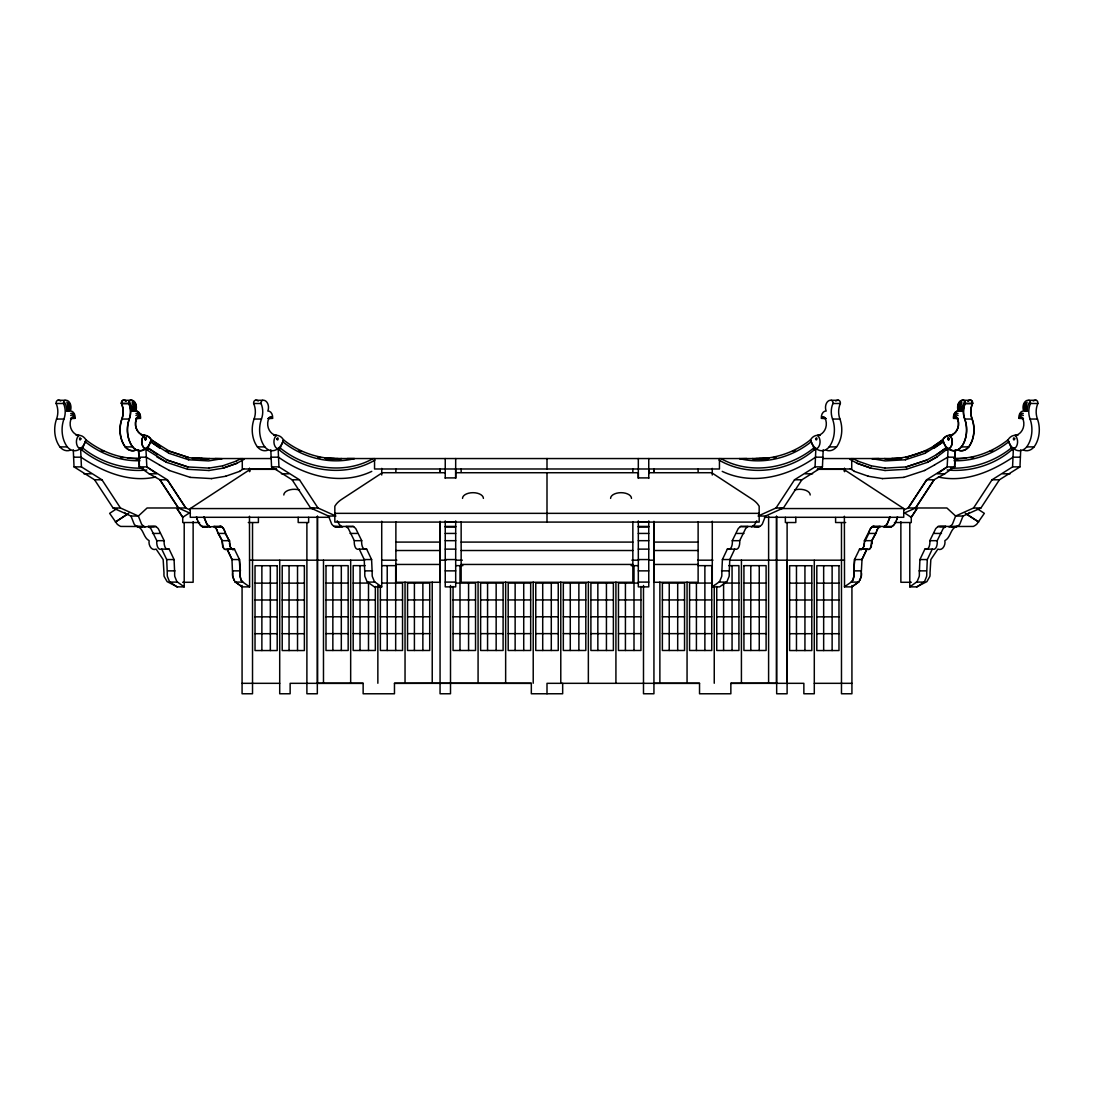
<?xml version="1.0" encoding="UTF-8"?>
<svg xmlns="http://www.w3.org/2000/svg" width="1094" height="1094" viewBox="0 0 1094 1094"><rect width="100%" height="100%" fill="white"/><g stroke="black" fill="none" stroke-linecap="round" stroke-linejoin="round"><path stroke-width="1.5" d="M148.1 526.392A5.128 3.624 -90 0 1 148.688 526.57L150.849 528.566L156.798 540.682C156.374 543.704 157.358 550.843 161.748 549.133L166.698 559.554L167.286 573.051A11.637 8.232 -90 0 0 167.396 576.456L169.502 581.639L176.818 586.876L184.202 586.876L184.202 522.891M276.755 469.326L250.266 469.326L190.26 508.573L190.26 517.298L329.554 517.298M242.28 458.55L242.28 468.984L276.331 468.984M234.772 581.639L242.089 586.876L249.61 586.876L249.473 516.259M258.403 517.503L258.403 522.522L248.311 522.522M323.482 683.258L323.496 560.183M332.849 650.479L332.849 565.653M341.314 650.479L341.314 565.653M350.668 683.258L350.682 560.183M360.035 650.479L360.035 565.653M368.5 650.479L368.5 583.075L353.184 583.075M375.351 586.452L375.351 650.479L353.184 650.479L353.184 565.653L365.109 565.653M377.854 683.258L377.854 585.468M380.37 586.452L380.37 650.479L402.537 650.479L402.537 583.075L381.738 583.075M346.224 526.57L348.371 528.566L354.319 540.682C353.895 543.704 354.894 550.843 359.283 549.133L364.22 559.554L364.808 573.051A11.637 8.232 90 0 0 364.917 576.456L367.037 581.639L374.339 586.876L381.724 586.876L381.724 521.236M381.738 475.015L381.738 468.369M387.221 650.479L387.221 565.653M395.672 650.479L395.686 565.653L381.738 565.653M405.04 683.258L405.04 582.104M414.407 650.479L414.407 583.075M422.858 650.479L422.872 583.075M562.672 683.326L562.672 693.76L531.328 693.76L531.328 683.326L432.226 683.258L432.226 582.104M455.678 478.379L455.678 458.55M547 472.731L547 522.07M648.756 478.379L648.756 458.55M659.873 683.258L659.873 582.104M669.227 650.479L669.241 583.075M677.692 650.492L677.692 583.075M687.059 683.258L687.059 582.104M696.413 650.479L696.427 583.075M704.878 650.492L704.878 565.653M712.276 521.236L712.276 586.876L719.661 586.876L726.963 581.639L729.083 576.456A11.637 8.232 -90 0 0 729.192 573.051L729.78 559.554L734.717 549.133C739.106 550.843 740.105 543.704 739.681 540.682L745.629 528.566L747.776 526.57M714.245 683.258L714.245 585.468M716.748 586.452L716.748 650.479L738.915 650.492L738.915 565.653L728.686 565.653M719.455 458.55L719.455 468.984L374.545 468.984L374.545 458.55M723.599 650.479L723.599 583.075L738.915 583.075M732.064 650.492L732.064 565.653M741.417 683.258L741.431 560.183M750.785 650.479L750.785 565.653M759.25 650.492L759.25 565.653M776.439 516.272L776.439 683.326L768.603 683.258L768.617 516.272M787.106 560.183L787.106 683.326M844.377 516.259L844.527 586.876M900.868 521.688L900.868 582.281L911.316 582.281M909.798 522.891L909.798 586.876L917.182 586.876L924.498 581.639L926.604 576.456A11.637 8.232 90 0 0 926.714 573.051L927.302 559.554L932.252 549.133C936.642 550.843 937.626 543.704 937.202 540.682L943.151 528.566L945.312 526.57A5.128 3.624 90 0 1 945.9 526.392M870.55 547.793L871.795 540.682L876.691 531.26M871.959 543.294L871.918 540.682L876.417 532.313M823.194 449.866L822.442 466.878L801.902 479.787L783.4 507.985L765.485 516.04L758.101 516.04L776.015 507.985L794.517 479.787L815.057 466.878L815.864 448.403C790.415 471.774 749.349 477.804 719.086 460.123M954.542 466.878L955.294 449.866L954.693 466.878L944.696 473.798L937.312 473.798L947.158 466.878L948.115 448.403L937.107 456.813L927.151 462.393M909.798 586.876L917.114 581.639L919.22 576.456A11.637 8.232 90 0 0 919.329 573.051L919.917 559.554L924.868 549.133C929.257 550.843 930.242 543.704 929.818 540.682L935.767 528.566L937.927 526.57A5.128 3.624 90 0 1 939.719 526.487L949.934 526.433A12.759 9.012 90 0 0 952.464 524.081L955.636 516.04L973.551 507.985L992.039 479.787L1012.579 466.878L1013.386 448.403C995.909 464.553 970.816 472.266 947.226 469.982M916.54 507.985L946.898 507.985L955.636 516.04L963.021 516.04L980.935 507.985L999.424 479.787L1019.964 466.878L1020.716 449.866M148.374 526.487L154.281 526.487A5.128 3.624 -90 0 1 156.073 526.57L158.233 528.566L164.182 540.682C163.758 543.704 164.743 550.843 169.132 549.133L174.083 559.554L174.671 573.051A11.637 8.232 -90 0 0 174.78 576.456L176.886 581.639L184.202 586.876M217.569 532.313L222.068 540.682L223.45 547.793M229.521 541.981L224.338 530.275M270.806 449.866L271.558 466.878L292.098 479.787L310.6 507.985L328.515 516.04L331.673 524.081A12.759 9.012 90 0 0 334.217 526.433L351.817 526.487A5.128 3.624 90 0 1 353.608 526.57L355.755 528.566L361.704 540.682C361.28 543.704 362.278 550.843 366.668 549.133L371.604 559.554L372.192 573.051A11.637 8.232 90 0 0 372.302 576.456L374.421 581.639L381.724 586.876M712.276 586.876L719.579 581.639L721.698 576.456A11.637 8.232 -90 0 0 721.808 573.051L722.396 559.554L727.332 549.133L734.717 549.133M861.32 571.93L862.017 559.554L866.968 549.133L859.597 549.133L854.51 559.554L853.935 571.93M854.646 559.554L853.744 570.863L861.128 570.863M947.883 438.544L948.826 440.034L949.195 438.243M240.201 571.93L239.942 573.051A11.637 8.232 -90 0 0 240.051 576.456L240.981 579.492M864.438 543.294L863.631 546.863M871.658 544.58L871.822 543.294M232.68 571.93L232.872 570.863L240.406 570.863L239.49 559.554L234.403 549.133L227.019 549.133L231.969 559.554L232.557 573.051A11.637 8.232 -90 0 0 232.666 576.456L234.923 581.639L242.225 586.876M240.065 571.93L239.354 559.554M727.332 549.133C731.722 550.843 732.72 543.704 732.296 540.682L738.245 528.566L740.392 526.57A5.128 3.624 -90 0 1 742.183 526.487L759.783 526.433A12.759 9.012 -90 0 0 762.327 524.081L765.485 516.04M862.633 548.559L864.151 545.769L864.41 540.682L869.662 530.275M144.75 438.379L145.625 440.034L145.885 438.038M963.021 516.04L959.848 524.081A12.759 9.012 90 0 1 957.318 526.433L948.922 526.966M890.037 516.901L887.056 524.081A12.759 9.012 -90 0 1 884.513 526.433L892.048 526.433A12.759 9.012 90 0 0 894.577 524.081L895.849 521.988M890.174 516.901L887.193 524.081A12.759 9.012 90 0 1 884.663 526.433L874.297 526.487A5.128 3.624 -90 0 0 872.506 526.57L869.908 529.373M897.422 516.901L896.711 519.568M897.559 516.901L896.259 520.812M853.347 578.548L853.799 576.456A11.637 8.232 -90 0 0 853.908 573.051M868.896 532.313L870.058 529.373M948.115 438.038L948.266 439.993L949.291 438.516M933.715 446.051L942.604 439.829A13.169 9.313 90 0 1 949.51 435.344A14.044 9.928 90 0 0 956.799 430.229A9.901 7.002 90 0 0 956.963 417.744A2.858 2.024 90 0 0 953.571 418.4L958.098 418.578M871.166 546.863L871.521 545.769M876.554 531.26L877.429 529.373M146.774 469.982C123.595 472.458 100.046 464.526 81.886 450.072L85.988 439.829A13.169 9.313 90 0 0 79.083 435.344A14.044 9.928 90 0 1 71.78 430.229A9.901 7.002 90 0 1 71.616 417.744A2.858 2.024 90 0 1 75.007 418.4L70.631 418.578M166.849 462.393L147.157 450.072L151.396 439.829A13.169 9.313 -90 0 0 144.49 435.344A14.044 9.928 -90 0 1 137.201 430.229A9.901 7.002 -90 0 1 137.037 417.744A2.858 2.024 -90 0 1 140.429 418.4L135.902 418.578M374.914 460.123C345.034 477.668 305.691 471.555 279.408 450.072L283.51 439.829A13.169 9.313 -90 0 0 276.604 435.344A14.044 9.928 -90 0 1 269.302 430.229A9.901 7.002 -90 0 1 269.151 417.744A2.858 2.024 -90 0 1 272.529 418.4L268.153 418.578M853.019 579.492L853.949 576.456A11.637 8.232 90 0 0 854.058 573.051L853.799 571.93M135.847 418.4L140.524 418.168A6.386 4.513 -90 0 0 135.724 411.043A7.234 5.114 -90 0 0 135.519 403.44A7.234 5.114 -90 0 0 130.624 400.295L123.089 400.295A2.721 1.928 90 0 0 121.393 403.495A15.357 10.858 90 0 1 121.817 419.043A23.507 16.629 90 0 0 125.181 446.899A16.191 11.446 90 0 0 135.424 450.236M947.787 438.407L948.252 437.819M144.805 438.243L145.311 440.034L146.145 438.694M876.896 530.275L877.867 528.566M756.761 520.812L754.942 524.081A12.759 9.012 -90 0 1 752.399 526.433L751.387 526.966M896.396 520.812L895.124 523.082M853.17 579.492L852.185 581.051M860.007 580.326L861.183 576.456A11.637 8.232 -90 0 0 861.293 573.051M861.894 559.554L866.831 549.133L868.937 549.475M868.827 533.434L864.629 541.981M852.773 580.326L851.159 582.09L858.694 582.09L861.32 576.456A11.637 8.232 90 0 0 861.443 573.051L860.978 570.863M334.832 514.946L335.543 513.852M967.739 514.946L969.366 512.457M947.308 466.878L926.618 479.787L908.129 507.985L903.658 509.995M926.768 479.787L908.28 507.985L915.664 507.985L934.153 479.787L926.618 479.787M915.514 507.985L934.002 479.787L944.847 473.798M863.316 547.793L862.031 549.12M870.687 547.793L869.415 549.12M870.496 528.566L870.988 527.882M877.744 528.566L879.891 526.57M144.736 438.133L145.748 437.819M947.978 448.403L946.693 450.072L945.954 447.952L936.423 454.639M878.373 527.882L880.041 526.57L871.508 527.308M870.168 548.559L868.786 549.475M851.843 581.639L844.39 586.876L851.911 586.876L859.077 581.639M70.577 418.4L75.103 418.168A6.386 4.513 90 0 0 70.303 411.043A7.234 5.114 90 0 0 70.112 403.44A7.234 5.114 90 0 0 65.216 400.295L57.818 400.295A2.721 1.928 90 0 0 56.122 403.495A15.357 10.858 90 0 1 56.546 419.043A23.507 16.629 90 0 0 59.91 446.899L67.295 446.899A16.191 11.446 90 0 0 80.053 448.868L80.231 448.731A16.834 11.897 -90 0 0 85.988 439.829C101.25 451.89 120.436 459.124 139.991 458.523M125.181 446.899L132.702 446.899A16.191 11.446 90 0 0 145.324 448.868L145.502 448.731A16.834 11.897 -90 0 0 151.259 439.829A13.169 9.313 90 0 0 144.353 435.344A14.044 9.928 90 0 1 137.051 430.229A9.901 7.002 90 0 1 136.887 417.744A2.858 2.024 90 0 1 140.278 418.4M140.374 418.168A6.386 4.513 90 0 0 135.574 411.043A7.234 5.114 90 0 0 135.382 403.44A7.234 5.114 90 0 0 130.487 400.295A2.721 1.928 90 0 0 128.777 403.495A15.357 10.858 90 0 1 129.201 419.043A23.507 16.629 90 0 0 132.565 446.899A16.191 11.446 -90 0 0 145.475 448.868L145.652 448.731M268.098 418.4L272.625 418.168A6.386 4.513 -90 0 0 267.825 411.043A7.234 5.114 -90 0 0 267.633 403.44A7.234 5.114 -90 0 0 262.738 400.295L255.353 400.295A2.721 1.928 -90 0 0 253.644 403.495A15.357 10.858 -90 0 1 254.068 419.043A23.507 16.629 -90 0 0 257.432 446.899L264.816 446.899A16.191 11.446 -90 0 0 277.575 448.868L277.753 448.731A16.834 11.911 -90 0 0 283.51 439.829C299.633 452.779 320.186 459.48 340.836 458.714L341.807 458.55M851.775 586.876L858.544 582.09M825.847 418.578L821.471 418.4A2.858 2.024 90 0 1 824.849 417.744A9.901 7.002 90 0 1 824.698 430.229A14.044 9.928 90 0 1 817.396 435.344A13.169 9.313 90 0 0 810.49 439.829L811.256 441.73C791.495 457.593 764.692 464.731 739.886 458.701L739.435 458.55M811.256 441.73L813.84 447.952C788.268 468.834 750.197 475.097 720.85 458.55M934.358 448.061L943.356 441.73L942.604 439.829A16.834 11.911 90 0 0 948.348 448.731L948.525 448.868A16.191 11.446 90 0 0 961.298 446.899L968.819 446.899A23.507 16.629 -90 0 0 972.183 419.043A15.357 10.858 -90 0 1 972.607 403.495A2.721 1.928 -90 0 0 970.911 400.295L963.376 400.295A7.234 5.114 90 0 0 958.481 403.44A7.234 5.114 90 0 0 958.276 411.043A6.386 4.513 90 0 0 953.476 418.168L958.153 418.4M943.356 441.73L946.091 447.952L936.573 454.639L926.659 460.123L906.106 466.919M1023.369 418.578L1018.993 418.4A2.858 2.024 -90 0 1 1022.384 417.744A9.901 7.002 -90 0 1 1022.22 430.229A14.044 9.928 -90 0 1 1014.917 435.344A13.169 9.313 -90 0 0 1008.012 439.843L1008.777 441.73C993.311 453.996 973.838 461.326 953.995 460.724M953.722 418.4A2.858 2.024 -90 0 1 957.113 417.744A9.901 7.002 -90 0 1 956.949 430.229A14.044 9.928 -90 0 1 949.647 435.344A13.169 9.313 -90 0 0 942.741 439.843C926.563 452.752 905.955 459.453 885.278 458.714L892.813 458.714L891.829 458.55M116.702 508.724L109.646 513.346L117.126 524.081A12.759 12.759 0 0 0 120.709 526.433L135.164 526.487A5.128 5.128 0 0 1 137.694 526.57C143.82 528.99 143.218 537.619 149.153 540.682C148.21 544.689 151.328 551.226 156.155 549.133L163.156 559.554L163.991 573.051A11.637 11.637 0 0 0 164.141 576.456L167.122 581.639L177.46 586.876M127.943 513.852L115.362 522.084L128.736 513.236M189.877 512.635L182.725 517.298L182.725 522.522L199.546 522.522M239.518 471.377L243.784 468.67M934.522 464.909L947.732 457.183M752.193 458.55L753.164 458.714C773.814 459.48 794.367 452.779 810.49 439.829A16.834 11.911 90 0 0 816.247 448.731L816.425 448.868A16.191 11.446 90 0 0 829.184 446.899L836.568 446.899A23.507 16.629 90 0 0 839.932 419.043A15.357 10.858 90 0 1 840.356 403.495A2.721 1.928 90 0 0 838.647 400.295L831.262 400.295A7.234 5.114 90 0 0 826.367 403.44A7.234 5.114 90 0 0 826.175 411.043A6.386 4.513 90 0 0 821.375 418.168L825.902 418.4M925.127 453.231L943.507 441.73L942.741 439.829M937.257 456.813L927.302 462.393L906.324 469.285M924.567 470.488L934.659 464.909M954.009 458.523C973.564 459.124 992.75 451.904 1008.012 439.829A16.834 11.897 90 0 0 1013.769 448.718L1013.947 448.868A16.191 11.446 -90 0 0 1026.705 446.899L1034.09 446.899A23.507 16.629 -90 0 0 1037.454 419.043A15.357 10.858 -90 0 1 1037.878 403.495A2.721 1.928 -90 0 0 1036.182 400.295L1028.784 400.295A7.234 5.114 -90 0 0 1023.888 403.44A7.234 5.114 -90 0 0 1023.697 411.043A6.386 4.513 -90 0 0 1018.897 418.168L1023.423 418.4M236.413 460.998L241.036 458.55M244.099 459.33L236.919 463.268L223.067 468.136M373.15 458.55C343.803 475.097 305.732 468.834 280.16 447.952M861.402 549.475L862.181 549.12M233.118 549.585L234.554 549.133L225.063 549.475M890.885 526.966L892.034 526.433A12.759 9.012 -90 0 0 894.441 524.081M916.54 586.876L926.878 581.639L929.859 576.456A11.637 11.637 0 0 0 930.009 573.051L930.844 559.554L937.845 549.133C942.672 551.212 945.79 544.689 944.847 540.682C950.768 537.619 950.18 528.99 956.306 526.57A5.128 5.128 0 0 1 958.836 526.487L973.291 526.433A12.759 12.759 0 0 0 976.874 524.081L984.354 513.346L977.298 508.724M903.576 513.346L915.664 507.985M145.338 437.764L145.94 437.956M215.067 458.55L221.85 458.701M222.766 465.798L236.564 460.998M237.07 463.268L223.217 468.136L208.899 470.502M225.665 476.246L239.654 471.377M347.181 458.55L354.565 458.55M371.769 471.377C340.877 486.064 305.158 476.232 278.519 457.183L271.134 457.183M924.813 451.125L905.353 457.565L908.307 457.565M905.408 459.753L925.278 453.231M926.796 460.123L906.242 466.919L885.019 468.123M903.74 477.381L924.704 470.488M860.746 549.585L861.539 549.475M127.615 458.236L140.087 458.55M202.171 458.55L201.187 458.714L208.722 458.714L185.693 457.565M202.308 458.55L192.886 458.236M208.571 458.714L209.692 458.55M222 458.701L208.639 460.916L188.442 459.753M155.663 477.025C129.119 482.933 102.74 471.787 80.997 457.183L73.613 457.183M208.831 468.123L222.916 465.798M211.484 478.598L225.802 476.246M325.137 458.236L334.422 458.55M354.114 458.701C329.308 464.731 302.505 457.593 282.744 441.73M753.164 458.714L768.863 458.236M901.114 458.236L891.692 458.55M905.558 459.753L885.224 460.916L872.15 458.701M955.13 458.714L966.385 458.236M884.964 470.502L906.475 469.285M950.44 468.123C972.402 468.957 994.241 461.736 1011.362 447.952L1014.316 447.952M882.366 478.598L903.876 477.381M73.284 449.866L74.036 466.878L94.576 479.787L113.065 507.985L130.979 516.04L134.152 524.081A12.759 9.012 -90 0 0 136.682 526.433L142.302 526.72M137.694 526.966L154.281 526.487M207.723 526.72L202.964 526.966L219.703 526.487A5.128 3.624 90 0 1 221.494 526.57L224.092 529.373M335.229 526.966L339.824 526.72M653.938 683.326L699.531 683.326L699.531 693.774L730.86 693.774L730.86 683.326M755.872 458.55L768.672 458.536M432.226 683.258L394.469 683.326L394.469 693.774L363.14 693.774L363.14 683.326L317.561 683.326L363.14 683.326M768.603 683.258L730.86 683.326L776.439 683.326M56.122 403.495L63.507 403.495A2.721 1.928 90 0 1 65.216 400.295M121.393 403.495L128.777 403.495M953.626 418.168A6.386 4.513 -90 0 1 958.426 411.043A7.234 5.114 -90 0 1 958.617 403.44A7.234 5.114 -90 0 1 963.513 400.295A2.721 1.928 -90 0 1 965.223 403.495L972.607 403.495M1028.784 400.295A2.721 1.928 -90 0 1 1030.493 403.495L1037.878 403.495M135.56 450.236A16.191 11.446 -90 0 1 125.318 446.899A23.507 16.629 -90 0 1 121.954 419.043A15.357 10.858 -90 0 0 121.543 403.495L128.928 403.495A2.721 1.928 -90 0 1 130.624 400.295M253.644 403.495L261.028 403.495A2.721 1.928 -90 0 1 262.738 400.295M831.262 400.295A2.721 1.928 90 0 1 832.972 403.495L840.356 403.495M963.376 400.295A2.721 1.928 90 0 1 965.072 403.495L972.457 403.495A15.357 10.858 90 0 0 972.046 419.043A23.507 16.629 90 0 1 968.682 446.899A16.191 11.446 90 0 1 958.44 450.236M56.546 419.043L63.931 419.043A23.507 16.629 90 0 0 67.295 446.899M121.817 419.043L129.338 419.043A23.507 16.629 -90 0 0 132.702 446.899M254.068 419.043L261.452 419.043A23.507 16.629 -90 0 0 264.816 446.899M829.184 446.899A23.507 16.629 90 0 0 832.548 419.043L839.932 419.043M948.498 448.731L948.676 448.868A16.191 11.446 -90 0 0 961.435 446.899A23.507 16.629 90 0 0 964.662 419.043L972.183 419.043M1026.705 446.899A23.507 16.629 -90 0 0 1030.069 419.043L1037.454 419.043M76.129 435.344L79.083 435.344A7.426 5.251 90 0 0 76.443 442.55A7.426 5.251 90 0 0 80.053 448.868M141.399 435.344L144.49 435.344A7.426 5.251 -90 0 0 141.851 442.55A7.426 5.251 -90 0 0 145.475 448.868M273.65 435.344L276.604 435.344A7.426 5.251 -90 0 0 273.965 442.55A7.426 5.251 -90 0 0 277.575 448.868M820.35 435.344L817.396 435.344A7.426 5.251 90 0 1 820.035 442.55A7.426 5.251 90 0 1 816.425 448.868M952.601 435.344L949.51 435.344A7.426 5.251 90 0 1 952.149 442.55A7.426 5.251 90 0 1 948.525 448.868M1017.871 435.344L1014.917 435.344A7.426 5.251 -90 0 1 1017.557 442.55A7.426 5.251 -90 0 1 1013.947 448.868M79.684 447.952L82.638 447.952C99.759 461.736 121.598 468.957 143.56 468.123M100.963 451.125L103.916 451.125M166.233 451.125L169.338 451.125L188.797 457.565L169.187 451.125M298.484 451.125L301.438 451.125M792.562 451.125L795.516 451.125M924.662 451.125L927.767 451.125M990.084 451.125L993.037 451.125M138.883 457.183L146.405 457.183M822.866 457.183L815.481 457.183C788.842 476.232 753.123 486.064 722.231 471.377M947.595 457.183L955.117 457.183M1020.387 457.183L1013.003 457.183C991.26 471.787 964.881 482.933 938.337 477.025M120.422 457.565L123.376 457.565M317.957 457.565L320.911 457.565M773.089 457.565L776.043 457.565M970.624 457.565L973.578 457.565M192.339 458.55L271.23 458.55M325.711 458.55L768.289 458.55M822.77 458.55L901.661 458.55M953.913 458.55L958.084 458.714M135.916 458.714L138.87 458.714M333.451 458.714L340.836 458.714M739.886 458.701L746.819 458.55M872 458.701L878.933 458.55M74.036 466.878L81.421 466.878L101.961 479.787L120.449 507.985L138.364 516.04L141.536 524.081A12.759 9.012 -90 0 0 144.066 526.433L145.078 526.966M139.307 466.878L146.842 466.878L156.688 473.798L149.153 473.798L139.307 466.878L138.555 449.866L139.458 466.878M271.558 466.878L278.943 466.878L299.482 479.787L317.985 507.985L335.899 516.04L328.515 516.04M815.057 466.878L822.442 466.878M947.158 466.878L954.693 466.878M1012.579 466.878L1019.964 466.878M817.669 468.984L851.72 468.984L851.72 458.55M817.245 469.326L843.734 469.326L903.74 508.573L903.74 517.298L764.446 517.298M445.244 472.731L382.353 472.717L341.82 499.247A37.305 20.403 -0.1 0 0 336.337 504.06L334.832 506.221L334.832 522.084L759.168 522.084L759.168 506.221L757.663 504.06A37.305 20.403 0.1 0 0 752.18 499.247L711.647 472.717L648.756 472.731M455.678 472.731L638.322 472.731L638.322 477.9L648.756 477.9M83.882 473.798L91.267 473.798M281.404 473.798L288.789 473.798M805.211 473.798L812.596 473.798M1002.733 473.798L1010.118 473.798M445.244 477.9L455.678 477.9L455.678 468.656M94.576 479.787L101.961 479.787M190.342 509.995L185.72 507.985L167.382 479.787L159.847 479.787L178.336 507.985L190.424 513.346M292.098 479.787L299.482 479.787M794.517 479.787L801.902 479.787M992.039 479.787L999.424 479.787M113.065 507.985L120.449 507.985M177.46 507.985L147.102 507.985L138.364 516.04L130.979 516.04M178.336 507.985L185.871 507.985L167.232 479.787M310.6 507.985L317.985 507.985M776.015 507.985L783.4 507.985M973.551 507.985L980.935 507.985M190.26 508.573L314.429 508.56M779.571 508.56L903.74 508.573M334.832 513.346L759.168 513.346M445.244 521.988L455.692 521.988M638.322 521.988L648.756 521.988M845.689 522.522L835.597 522.522L835.597 517.503M894.454 522.522L911.275 522.522L911.275 517.298L916.991 508.56L911.261 517.298L904.123 512.635M136.682 526.433L144.066 526.433M198.137 521.988L199.559 524.081A12.759 9.012 -90 0 0 201.952 526.433L209.487 526.433A12.759 9.012 90 0 1 206.944 524.081L203.963 516.901M213.645 526.487L221.494 526.57M334.203 526.433L342.613 526.966M345.909 526.487L353.608 526.57M445.244 526.433L455.692 526.433M638.322 526.433L648.756 526.433M740.392 526.57L748.091 526.487M752.399 526.433L759.783 526.433M872.506 526.57L880.355 526.487M939.719 526.487L945.626 526.487M949.934 526.433L957.318 526.433M148.688 526.57L156.073 526.57M222.492 527.308L213.959 526.57L216.256 528.566M937.927 526.57L945.312 526.57M445.244 526.966L455.692 526.966M638.322 526.966L648.756 526.966M883.501 526.966L891.036 526.966L886.277 526.72M152.517 533.434L159.902 533.434M217.788 533.434L225.309 533.434M350.039 533.434L357.423 533.434M445.244 533.434L455.692 533.434M638.322 533.434L648.756 533.434M736.577 533.434L743.961 533.434M868.691 533.434L876.212 533.434M934.098 533.434L941.483 533.434M156.798 540.682L164.182 540.682M222.068 540.682L229.59 540.682M354.319 540.682L361.704 540.682M445.244 540.682L455.692 540.682M638.322 540.682L648.756 540.682M732.296 540.682L739.681 540.682M864.41 540.682L871.932 540.682M929.818 540.682L937.202 540.682M395.878 542.091L440.253 542.091M461.148 542.091L632.852 542.091M653.747 542.091L698.122 542.091M359.283 549.133L366.668 549.133M445.244 549.133L455.692 549.133M638.322 549.133L648.756 549.133M866.831 549.133L859.446 549.133L860.882 549.585M161.748 549.133L169.132 549.133M924.868 549.133L932.252 549.133M395.878 550.514L440.253 550.514M461.148 550.514L632.852 550.514M653.747 550.514L698.122 550.514M166.698 559.554L174.083 559.554M231.969 559.554L239.49 559.554M364.22 559.554L371.604 559.554M445.244 559.554L455.692 559.554M638.322 559.554L648.756 559.554M722.396 559.554L729.78 559.554M854.51 559.554L862.031 559.554M919.917 559.554L927.302 559.554M249.541 560.183L317.328 560.183M317.561 560.183L364.767 560.183M381.642 560.183L396.821 560.183M440.062 560.183L446.024 560.183M455.596 560.183L462.365 560.183M631.894 560.183L638.677 560.183M648.851 560.183L653.938 560.183M697.781 560.183L712.96 560.183M729.821 560.183L776.439 560.183M776.672 560.183L844.459 560.183M395.878 564.449L440.253 564.449M461.148 564.449L632.852 564.449M653.747 564.449L698.122 564.449M455.829 565.653L462.858 565.653M631.142 565.653L638.171 565.653M698.109 565.653L711.743 565.653L711.729 650.492L689.562 650.479L689.562 583.075L711.729 583.075M167.601 570.863L174.985 570.863M365.123 570.863L372.507 570.863M445.244 570.863L455.692 570.863M638.322 570.863L648.756 570.863M721.493 570.863L728.877 570.863M919.015 570.863L926.399 570.863M170.035 582.09L177.419 582.09M235.306 582.09L242.841 582.09L241.227 580.326M367.557 582.09L374.941 582.09M445.244 582.09L455.692 582.09M638.322 582.09L648.756 582.09M719.059 582.09L726.443 582.09M916.581 582.09L923.965 582.09M182.684 582.281L193.132 582.281L193.132 521.688M325.998 583.075L348.165 583.075M455.829 583.075L475.534 583.075L475.534 650.479L453.053 650.479L453.053 586.452M638.171 583.075L618.466 583.075L618.466 650.479L640.947 650.479L640.947 586.452M743.934 583.075L766.101 583.075M255.025 583.143L277.192 583.143M282.211 583.143L304.378 583.143M789.622 583.143L811.789 583.143M816.808 583.143L838.975 583.143M325.998 599.936L348.165 599.936M353.184 599.936L375.351 599.936M380.37 599.936L402.537 599.936M407.556 599.936L429.723 599.936M453.053 599.936L475.534 599.936M480.622 599.936L503.103 599.936M508.19 599.936L530.672 599.936M535.759 599.936L558.241 599.936M563.328 599.936L585.81 599.936M590.897 599.936L613.378 599.936M618.466 599.936L640.947 599.936M662.39 599.936L684.557 599.936M689.562 599.936L711.729 599.936M716.748 599.936L738.915 599.936M743.934 599.936L766.101 599.936M255.025 599.991L277.192 599.991M282.211 599.991L304.378 599.991M789.622 599.991L811.789 599.991M816.808 599.991L838.975 599.991M325.998 616.784L348.165 616.784M353.184 616.784L375.351 616.784M380.37 616.784L402.537 616.784M407.556 616.784L429.723 616.784M453.053 616.784L475.534 616.784M480.622 616.784L503.103 616.784M508.19 616.784L530.672 616.784M535.759 616.784L558.241 616.784M563.328 616.784L585.81 616.784M590.897 616.784L613.378 616.784M618.466 616.784L640.947 616.784M662.376 616.784L684.543 616.784M689.562 616.784L711.729 616.784M716.748 616.784L738.915 616.784M743.934 616.784L766.101 616.784M255.025 616.852L277.192 616.852M282.211 616.852L304.378 616.852M789.622 616.852L811.789 616.852M816.808 616.852L838.975 616.852M325.998 633.631L348.165 633.631M353.184 633.631L375.351 633.631M380.37 633.631L402.537 633.631M407.556 633.631L429.723 633.631M453.053 633.631L475.534 633.631M480.622 633.631L503.103 633.631M508.19 633.631L530.672 633.631M535.759 633.631L558.241 633.631M563.328 633.631L585.81 633.631M590.897 633.631L613.378 633.631M618.466 633.631L640.947 633.631M662.376 633.631L684.543 633.631M689.562 633.631L711.729 633.631M716.748 633.631L738.915 633.631M743.934 633.631L766.101 633.631M255.025 633.699L277.192 633.699M282.211 633.699L304.378 633.699M789.622 633.699L811.789 633.699M816.808 633.699L838.975 633.699M242.075 683.326L279.708 683.326M317.328 683.326L290.142 683.326L290.142 693.76L279.708 693.76L279.708 560.251M394.469 683.326L531.328 683.326M699.531 683.326L547 683.326L547 693.76M776.672 683.326L803.858 683.326L803.858 693.76L814.292 693.76L814.292 560.251M814.292 683.326L851.925 683.326M325.328 458.536L338.128 458.55M951.698 526.72L956.306 526.966M754.176 526.72L758.771 526.966M140.005 460.724C120.162 461.326 100.689 453.996 85.223 441.73M208.981 468.123L187.758 466.919L167.204 460.123M187.525 469.285L209.036 470.502M190.124 477.381L211.634 478.598M884.308 458.55L885.429 458.714M871.084 465.798L885.169 468.123M885.101 470.502L870.783 468.136L856.93 463.268M868.185 476.246L882.516 478.598M759.578 458.55L760.549 458.714M232.461 549.475L233.254 549.585M168.722 453.231L188.592 459.753M187.894 466.919L167.341 460.123L147.909 447.952M187.676 469.285L166.698 462.393L156.743 456.813M169.296 470.488L190.26 477.381M857.436 460.998L871.234 465.798M870.933 468.136L857.081 463.268L849.901 459.33M854.346 471.377L868.335 476.246M210.499 526.966L209.337 526.433A12.759 9.012 -90 0 1 206.807 524.081L203.826 516.901M201.952 526.433L203.115 526.966M214.109 526.57L215.778 527.882M231.819 549.12L232.598 549.475M225.214 549.475L223.832 548.559M852.964 458.55L857.587 460.998M169.338 451.125L151.259 439.829L150.493 441.73L168.873 453.231M159.341 464.909L169.433 470.488M167.382 479.787L146.692 466.878M149.153 473.798L159.998 479.787L178.486 507.985M146.268 457.183L159.478 464.909M850.216 468.67L854.482 471.377M965.264 513.236L978.706 521.988L966.057 513.852M151.396 439.829L160.285 446.051M150.644 441.73L159.642 448.061M157.577 454.639L148.046 447.952L147.307 450.072L146.022 448.403M249.61 586.876L242.157 581.639M231.969 549.12L230.219 546.863L229.425 543.294M224.585 549.12L223.299 547.793M279.408 450.072L278.136 448.403L278.943 466.878M147.157 450.072L145.885 448.403L146.842 466.878M81.886 450.072L80.614 448.403L81.421 466.878M223.012 527.882L223.504 528.566M230.834 547.793L231.367 548.559M124.634 512.457L126.261 514.946M758.457 513.852L759.168 514.946M241.815 581.051L240.83 579.492M225.173 533.434L229.453 540.682L230.369 546.863M216.12 528.566L217.104 530.275M198.876 523.082L197.604 520.812M227.169 549.133L232.106 559.554M233.993 580.326L232.817 576.456A11.637 8.232 90 0 1 232.707 573.051M337.239 520.812L339.058 524.081A12.759 9.012 90 0 0 341.601 526.433M223.942 529.373L225.104 532.313M216.557 529.373L217.446 531.26M1008.777 441.73L1012.114 450.072M197.74 520.812L196.441 516.901M946.091 447.952L946.843 450.072M813.84 447.952L814.592 450.072M222.465 545.769L222.834 546.863M197.289 519.568L196.578 516.901M217.296 531.26L222.205 540.682L222.342 544.58M240.653 578.548L240.201 576.456A11.637 8.232 90 0 1 240.092 573.051M851.925 585.468L851.925 693.76L841.477 693.76L841.477 523.028M832.124 565.721L832.124 650.547M823.659 565.721L823.659 650.547M804.938 565.721L804.938 650.547M796.473 565.721L796.473 650.547M795.817 517.298L795.817 522.522L785.369 522.522L785.369 517.298M787.106 523.028L787.106 693.774L776.672 693.774L776.672 516.272M712.262 468.369L712.262 475.015M698.122 468.984L698.122 472.389M698.122 521.688L698.122 582.281L653.747 582.281L653.747 521.688M653.938 468.984L653.938 472.362M653.938 521.346L653.938 693.76L643.491 693.76L643.491 585.468M653.747 468.984L653.747 472.389M648.756 468.656L648.756 473.716M648.756 520.922L648.756 586.876L638.322 586.876L638.322 520.922M638.322 458.55L638.322 478.379M634 565.653L634 650.479M632.852 468.984L632.852 472.389M632.852 521.688L632.852 582.281L461.148 582.281L461.148 521.688M625.426 583.075L625.426 650.479M615.922 582.104L615.922 683.258M606.432 583.075L606.432 650.479M597.844 583.075L597.844 650.479M588.353 582.104L588.353 683.258M578.863 583.075L578.863 650.479M570.275 583.075L570.275 650.479M560.784 582.104L560.784 683.258M551.294 583.075L551.294 650.479M547 458.55L547 468.984M542.706 583.075L542.706 650.479M533.216 582.104L533.216 683.258M523.725 583.075L523.725 650.479M515.137 583.075L515.137 650.479M505.647 582.104L505.647 683.258M496.156 583.075L496.156 650.479M487.568 583.075L487.568 650.479M478.078 582.104L478.078 683.258M468.574 583.075L468.574 650.479M461.148 468.984L461.148 472.389M460 565.653L460 650.479M455.692 520.922L455.692 586.876L445.244 586.876L445.244 520.922M450.509 585.468L450.509 693.76L440.062 693.76L440.062 521.346M445.244 458.55L445.244 478.379M440.253 468.984L440.253 472.389M440.253 521.688L440.253 582.281L395.878 582.281L395.878 521.688M440.062 468.984L440.062 472.362M395.878 468.984L395.878 472.389M317.561 516.272L317.561 683.326M317.328 516.272L317.328 693.774L306.894 693.76L306.894 523.028M308.631 517.298L308.631 522.522L298.183 522.522L298.183 517.298M297.527 565.721L297.527 650.547M289.062 565.721L289.062 650.547M270.341 565.721L270.341 650.547M261.876 565.721L261.876 650.547M252.523 523.028L252.523 693.76L242.075 693.76L242.075 585.468M63.507 403.495A15.357 10.858 90 0 1 63.931 419.043M66.871 402.045A14.085 9.955 90 0 1 67.609 411.207M68.361 402.865A11.405 8.068 90 0 1 68.416 411.194M70.659 415.46A4.896 3.46 90 0 1 74.365 416.335M69.77 404.356A10.01 7.084 90 0 1 69.278 411.139M70.713 413.436A5.32 3.761 90 0 1 74.16 414.941M64.587 402.496A11.473 8.109 90 0 1 66.693 411.358M57.818 400.295A7.234 5.114 90 0 1 60.744 400.978M70.153 450.236A16.191 11.446 90 0 1 59.91 446.899M145.324 448.868A7.426 5.251 90 0 1 141.714 442.55A7.426 5.251 90 0 1 144.353 435.344M132.142 402.045A14.085 9.955 90 0 1 132.88 411.207M133.632 402.865A11.405 8.068 90 0 1 133.687 411.194M135.929 415.46A4.896 3.46 90 0 1 139.635 416.335M135.041 404.356A10.01 7.084 90 0 1 134.548 411.139M135.984 413.436A5.32 3.761 90 0 1 139.43 414.941M129.858 402.496A11.473 8.109 90 0 1 131.964 411.358M123.089 400.295A7.234 5.114 90 0 1 126.015 400.978M219.552 526.487A5.128 3.624 -90 0 1 221.344 526.57M462.516 498.399A10.448 5.716 0 0 1 472.964 492.683A10.448 5.716 0 0 1 483.411 498.399M283.811 494.994A10.448 5.716 0 0 1 299.469 490.044M610.589 498.399A10.448 5.716 0 0 1 621.036 492.683A10.448 5.716 0 0 1 631.484 498.399M794.531 490.044A10.448 5.716 0 0 1 810.189 494.994M835.734 400.978A7.234 5.114 90 0 1 838.647 400.295M836.568 446.899A16.191 11.446 90 0 1 826.326 450.236M832.548 419.043A15.357 10.858 90 0 1 832.972 403.495M255.353 400.295A7.234 5.114 -90 0 1 258.266 400.978M267.674 450.236A16.191 11.446 -90 0 1 257.432 446.899M261.028 403.495A15.357 10.858 -90 0 1 261.452 419.043M972.457 403.495A2.721 1.928 90 0 0 970.761 400.295A7.234 5.114 90 0 0 967.848 400.978M964.662 419.043A15.357 10.858 90 0 1 965.072 403.495M121.543 403.495A2.721 1.928 -90 0 1 123.239 400.295A7.234 5.114 -90 0 1 126.152 400.978M128.928 403.495A15.357 10.858 -90 0 1 129.338 419.043M202.103 526.433A12.759 9.012 90 0 1 199.559 524.081M1019.635 416.335A4.896 3.46 -90 0 1 1023.341 415.46M1024.722 411.139A10.01 7.084 -90 0 1 1024.23 404.356M1019.84 414.941A5.32 3.761 -90 0 1 1023.287 413.436M1033.256 400.978A7.234 5.114 -90 0 1 1036.182 400.295M1034.09 446.899A16.191 11.446 -90 0 1 1023.847 450.236M1030.069 419.043A15.357 10.858 -90 0 1 1030.493 403.495M1026.391 411.207A14.085 9.955 -90 0 1 1027.129 402.045M1025.584 411.194A11.405 8.068 -90 0 1 1025.639 402.865M1027.307 411.358A11.473 8.109 -90 0 1 1029.413 402.496M954.365 416.335A4.896 3.46 -90 0 1 958.071 415.46M959.452 411.139A10.01 7.084 -90 0 1 958.959 404.356M954.57 414.941A5.32 3.761 -90 0 1 958.016 413.436M949.647 435.344A7.426 5.251 -90 0 1 952.286 442.55A7.426 5.251 -90 0 1 948.676 448.868M967.985 400.978A7.234 5.114 -90 0 1 970.911 400.295M968.819 446.899A16.191 11.446 -90 0 1 958.576 450.236M961.435 446.899A23.507 16.629 -90 0 0 964.799 419.043A15.357 10.858 -90 0 1 965.223 403.495M961.12 411.207A14.085 9.955 -90 0 1 961.858 402.045M960.313 411.194A11.405 8.068 -90 0 1 960.368 402.865M962.036 411.358A11.473 8.109 -90 0 1 964.142 402.496M872.656 526.57A5.128 3.624 90 0 1 874.448 526.487M249.623 468.369L249.623 471.692L249.487 468.369M325.998 565.653L325.998 650.479L348.165 650.479L348.165 565.653L325.998 565.653M407.556 583.075L407.542 650.479L429.71 650.479L429.723 583.075L407.556 583.075M662.39 583.075L662.376 650.479L684.543 650.492L684.557 583.075L662.39 583.075M743.934 565.653L743.934 650.479L766.101 650.492L766.101 565.653L743.934 565.653M844.513 468.369L844.513 471.692L844.377 468.369M80.888 438.844C79.206 442.701 79.041 435.221 80.888 438.844M276.782 438.817C278.232 442.755 278.874 435.262 276.782 438.817M1014.74 438.817C1013.112 442.742 1012.853 435.262 1014.74 438.817M815.604 438.694C816.739 442.824 817.943 435.508 815.604 438.694M277.192 565.721L255.025 565.721L255.025 650.547L277.192 650.547L277.192 565.721M304.378 565.721L282.211 565.721L282.211 650.547L304.378 650.547L304.378 565.721M811.789 565.721L789.622 565.721L789.622 650.547L811.789 650.547L811.789 565.721M838.975 565.721L816.808 565.721L816.808 650.547L838.975 650.547L838.975 565.721M503.103 583.075L480.622 583.075L480.622 650.479L503.103 650.479L503.103 583.075M530.672 583.075L508.19 583.075L508.19 650.479L530.672 650.479L530.672 583.075M558.241 583.075L535.759 583.075L535.759 650.479L558.241 650.479L558.241 583.075M585.81 583.075L563.328 583.075L563.328 650.479L585.81 650.479L585.81 583.075M613.378 583.075L590.897 583.075L590.897 650.479L613.378 650.479L613.378 583.075M182.739 517.298L177.023 508.573L182.725 517.298"/></g></svg>
